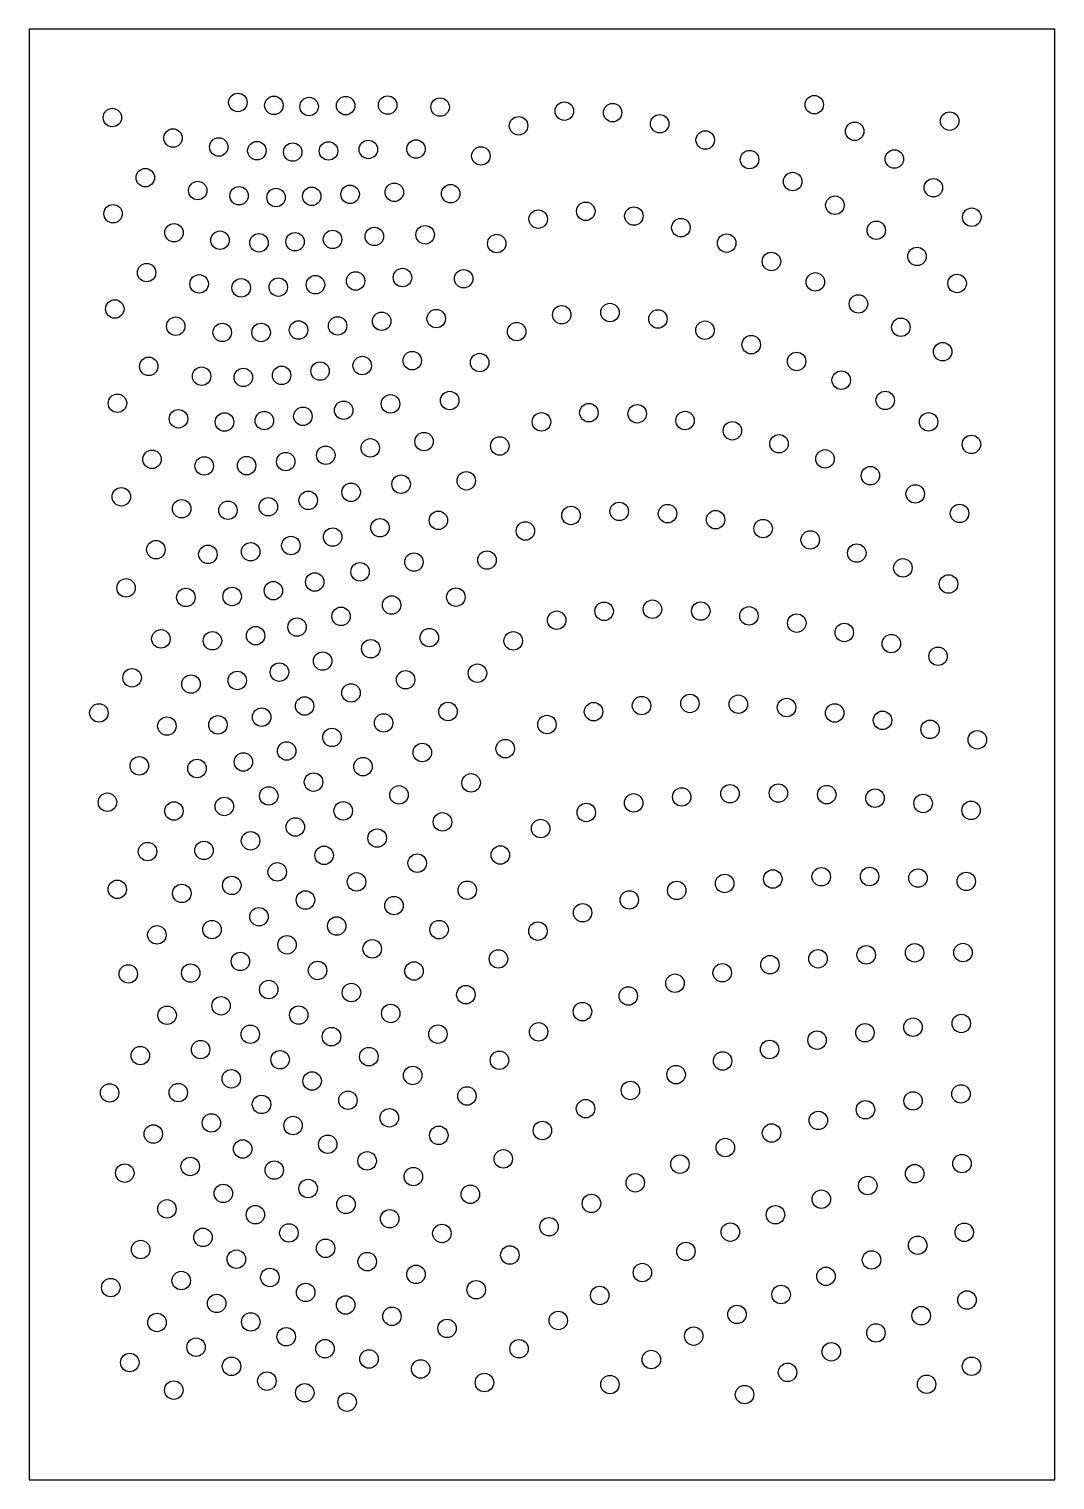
# Model space of a CAD drawing. Header units: millimetres. Extents: x 1411 to 1661, y -338 to 16.
import ezdxf

# ---------------------------------------------------------------- set-up
doc = ezdxf.new("R2010")
doc.units = ezdxf.units.MM
doc.header["$MEASUREMENT"] = 0
doc.layers.add('Défaut', color=18, linetype='Continuous', true_color=0x000000)

msp = doc.modelspace()

# ---------------------------------------------------------------- linework, layer by layer
at = {"layer": 'Défaut'}
msp.add_lwpolyline([(1410.71, -337.61), (1660.71, -337.61), (1660.71, 16), (1410.71, 16)], close=True, dxfattribs=at)
for centre in [(1461.6, -1.91), (1431.02, -5.58), (1470.37, -2.61), (1478.96, -2.9), (1487.86, -2.68), (1498.09, -2.54), (1510.88, -3.03), (1541.15, -4.02), (1552.91, -4.38), (1602.05, -2.44), (1529.99, -7.59), (1564.38, -7.09), (1611.9, -8.93), (1635.04, -6.45), (1445.8, -10.57), (1456.94, -12.75), (1575.48, -11.06), (1466.23, -13.66), (1474.96, -14), (1483.68, -13.71), (1493.39, -13.36), (1505, -13.25), (1520.81, -14.93), (1586.27, -15.82), (1621.57, -15.69), (1439.04, -20.23), (1451.82, -23.37), (1596.79, -21.17), (1631.07, -22.68), (1461.89, -24.63), (1470.9, -25.07), (1479.6, -24.78), (1488.95, -24.29), (1499.73, -23.8), (1513.46, -24.14), (1607.07, -26.94), (1431.19, -29.02), (1534.78, -30.33), (1546.37, -28.43), (1558.09, -29.59), (1640.43, -29.86), (1446.04, -33.65), (1569.54, -32.41), (1617.16, -33.05), (1457.24, -35.47), (1466.74, -36.11), (1475.53, -35.85), (1484.67, -35.28), (1494.86, -34.55), (1507.23, -34.15), (1524.68, -36.29), (1580.71, -36.19), (1591.62, -40.65), (1627.09, -39.42), (1439.36, -43.37), (1501.71, -44.57), (1452.16, -46.11), (1462.4, -47.08), (1471.44, -46.91), (1480.5, -46.31), (1490.28, -45.41), (1516.61, -44.86), (1602.32, -45.63), (1636.86, -46.02), (1612.82, -51), (1431.6, -52.24), (1496.64, -55.22), (1509.93, -54.58), (1540.52, -53.64), (1552.27, -53.1), (1563.95, -54.67), (1446.46, -56.43), (1457.78, -57.94), (1467.27, -57.95), (1476.38, -57.36), (1485.89, -56.36), (1529.53, -57.74), (1575.42, -57.41), (1623.15, -56.69), (1586.68, -60.92), (1504.09, -64.82), (1520.51, -65.28), (1597.74, -65.02), (1633.34, -62.64), (1439.88, -66.22), (1452.75, -68.61), (1462.93, -68.91), (1472.25, -68.41), (1481.63, -67.36), (1491.9, -66.02), (1608.62, -69.58), (1432.25, -75.21), (1498.79, -75.36), (1513.21, -74.54), (1619.34, -74.51), (1447.13, -78.99), (1458.34, -79.78), (1468.05, -79.44), (1477.44, -78.39), (1487.38, -76.92), (1535.58, -79.74), (1547.12, -77.5), (1558.9, -77.77), (1570.57, -79.42), (1629.91, -79.74), (1582.1, -81.92), (1493.86, -86.08), (1506.97, -84.55), (1525.42, -85.62), (1593.46, -85.08), (1640.35, -85.23), (1440.68, -88.87), (1453.39, -90.48), (1463.72, -90.41), (1473.26, -89.42), (1483.02, -87.88), (1604.67, -88.76), (1517.25, -94.1), (1615.73, -92.86), (1489.19, -96.91), (1501.38, -94.93), (1626.65, -97.31), (1433.2, -98), (1447.89, -100.92), (1469.03, -100.43), (1478.74, -98.87), (1459.17, -101.29), (1510.46, -103.74), (1542.78, -102.56), (1554.52, -101.56), (1566.3, -102.11), (1578, -103.58), (1637.45, -102.05), (1484.7, -107.82), (1496.23, -105.54), (1531.66, -106.33), (1589.59, -105.76), (1441.62, -110.9), (1464.71, -111.4), (1474.51, -109.88), (1601.06, -108.51), (1612.41, -111.72), (1454.29, -112.03), (1504.5, -113.91), (1522.3, -113.43), (1623.64, -115.33), (1480.33, -118.77), (1491.37, -116.29), (1434.36, -120.2), (1460.2, -122.3), (1470.25, -120.88), (1514.72, -122.46), (1634.76, -119.26), (1448.92, -122.53), (1499.06, -124.38), (1550.85, -125.91), (1562.62, -125.4), (1574.4, -125.85), (1486.74, -127.14), (1539.28, -128.08), (1586.13, -127.02), (1597.79, -128.79), (1442.84, -132.63), (1455.4, -133.08), (1465.92, -131.85), (1476.02, -129.75), (1508.25, -132.32), (1609.36, -131.07), (1493.99, -135.03), (1528.69, -133.11), (1620.84, -133.78), (1482.25, -138.04), (1632.22, -136.86), (1435.83, -142.12), (1450.17, -143.65), (1461.45, -142.77), (1471.73, -140.74), (1502.46, -142.59), (1519.98, -140.99), (1489.17, -145.8), (1427.73, -150.67), (1477.85, -148.99), (1512.8, -150.33), (1548.27, -150.37), (1559.96, -148.89), (1571.75, -148.37), (1583.54, -148.55), (1595.3, -149.36), (1607.02, -150.69), (1444.3, -153.88), (1456.73, -153.58), (1467.39, -151.71), (1497.11, -153.11), (1536.91, -153.5), (1618.68, -152.48), (1484.54, -156.64), (1630.27, -154.68), (1641.79, -157.23), (1473.49, -159.95), (1506.54, -160.32), (1526.74, -159.38), (1437.58, -163.57), (1451.64, -164.22), (1462.94, -162.63), (1492.08, -163.77), (1480.03, -167.54), (1518.43, -167.72), (1469.13, -170.91), (1500.85, -170.65), (1569.75, -171.15), (1581.51, -170.37), (1593.31, -170.21), (1605.1, -170.59), (1616.86, -171.45), (1429.82, -172.44), (1446.01, -174.58), (1458.29, -173.47), (1487.26, -174.54), (1546.49, -174.94), (1558.04, -172.6), (1628.58, -172.74), (1640.26, -174.42), (1475.59, -178.47), (1511.46, -177.23), (1535.37, -178.85), (1464.69, -181.84), (1495.54, -181.18), (1439.59, -184.47), (1453.35, -184.18), (1482.62, -185.38), (1525.55, -185.3), (1471.18, -189.41), (1505.3, -187.29), (1460.11, -192.71), (1490.51, -191.85), (1580.21, -192.24), (1591.95, -191.15), (1603.74, -190.6), (1615.53, -190.54), (1627.32, -190.93), (1639.09, -191.73), (1432.21, -193.67), (1447.94, -194.66), (1478.07, -196.27), (1517.49, -193.89), (1556.97, -196.25), (1568.54, -193.93), (1499.64, -197.63), (1545.6, -199.37), (1455.3, -203.48), (1466.74, -200.34), (1485.69, -202.61), (1510.64, -203.49), (1441.86, -204.77), (1473.59, -207.18), (1534.71, -203.86), (1494.33, -208.17), (1525.09, -210.63), (1602.96, -210.59), (1614.71, -209.63), (1626.5, -209.14), (1638.29, -209.07), (1434.89, -214.28), (1450.11, -214.07), (1462.21, -211.23), (1481.01, -213.44), (1504.52, -213.57), (1579.62, -214), (1591.25, -212.03), (1568.11, -216.55), (1469.12, -218.09), (1489.27, -218.82), (1517.15, -219.34), (1556.73, -219.66), (1444.36, -224.36), (1457.5, -222.05), (1476.43, -224.31), (1498.85, -223.92), (1545.57, -223.47), (1534.87, -228.41), (1626.11, -227.27), (1637.87, -226.36), (1464.61, -228.99), (1484.41, -229.57), (1510.34, -228.96), (1602.74, -230.42), (1614.39, -228.61), (1437.83, -234.18), (1452.51, -232.73), (1471.89, -235.19), (1493.51, -234.44), (1525.34, -235.32), (1579.71, -235.5), (1591.16, -232.7), (1504.2, -239.03), (1568.39, -238.83), (1459.98, -239.84), (1479.69, -240.38), (1557.25, -242.68), (1430.34, -243.28), (1447.07, -243.2), (1467.36, -246.08), (1488.42, -245.07), (1517.41, -244.03), (1626.13, -245.24), (1637.8, -243.53), (1498.5, -249.35), (1546.32, -247.12), (1614.53, -247.38), (1440.98, -253.3), (1455.15, -250.6), (1475.05, -251.23), (1535.8, -252.44), (1591.64, -253.05), (1603.03, -249.98), (1483.5, -255.8), (1510.56, -253.63), (1580.39, -256.6), (1462.77, -256.95), (1493.1, -259.84), (1526.27, -259.36), (1434.04, -262.83), (1449.98, -261.21), (1470.46, -262.09), (1504.36, -263.67), (1569.31, -260.64), (1626.52, -262.97), (1638.06, -260.51), (1478.72, -266.58), (1558.43, -265.18), (1615.09, -265.86), (1458.06, -267.77), (1487.94, -270.45), (1518.25, -267.99), (1547.76, -270.21), (1603.77, -269.19), (1444.31, -271.54), (1465.87, -272.96), (1498.59, -273.95), (1592.6, -272.97), (1474.03, -277.4), (1511.31, -277.53), (1537.43, -275.9), (1581.59, -277.21), (1638.6, -277.25), (1437.92, -281.45), (1453.11, -278.48), (1482.97, -281.15), (1627.24, -280.41), (1461.23, -283.8), (1493.11, -284.4), (1527.87, -282.79), (1570.78, -281.91), (1616, -283.99), (1469.39, -288.25), (1505.01, -287.5), (1560.17, -287.06), (1604.9, -287.98), (1430.63, -290.72), (1447.79, -289.01), (1478.12, -291.9), (1519.67, -291.25), (1456.44, -294.58), (1487.87, -294.97), (1549.78, -292.65), (1593.97, -292.41), (1639.26, -293.76), (1441.9, -299.23), (1464.75, -299.09), (1499.13, -297.72), (1539.67, -298.73), (1583.22, -297.26), (1628.1, -297.57), (1473.37, -302.7), (1512.58, -300.67), (1572.68, -302.55), (1617.07, -301.77), (1451.41, -305.25), (1482.82, -305.62), (1530.12, -305.63), (1435.26, -308.98), (1493.56, -308.12), (1562.35, -308.26), (1606.21, -306.37), (1460.05, -309.91), (1506.15, -310.56), (1595.54, -311.38), (1640.37, -309.9), (1445.98, -315.72), (1468.67, -313.52), (1477.9, -316.35), (1521.69, -313.87), (1552.26, -314.36), (1585.06, -316.8), (1629.42, -314.29), (1488.22, -318.64)]:
    msp.add_circle(centre, 2.25, dxfattribs=at)

doc.saveas('drawing.dxf')
